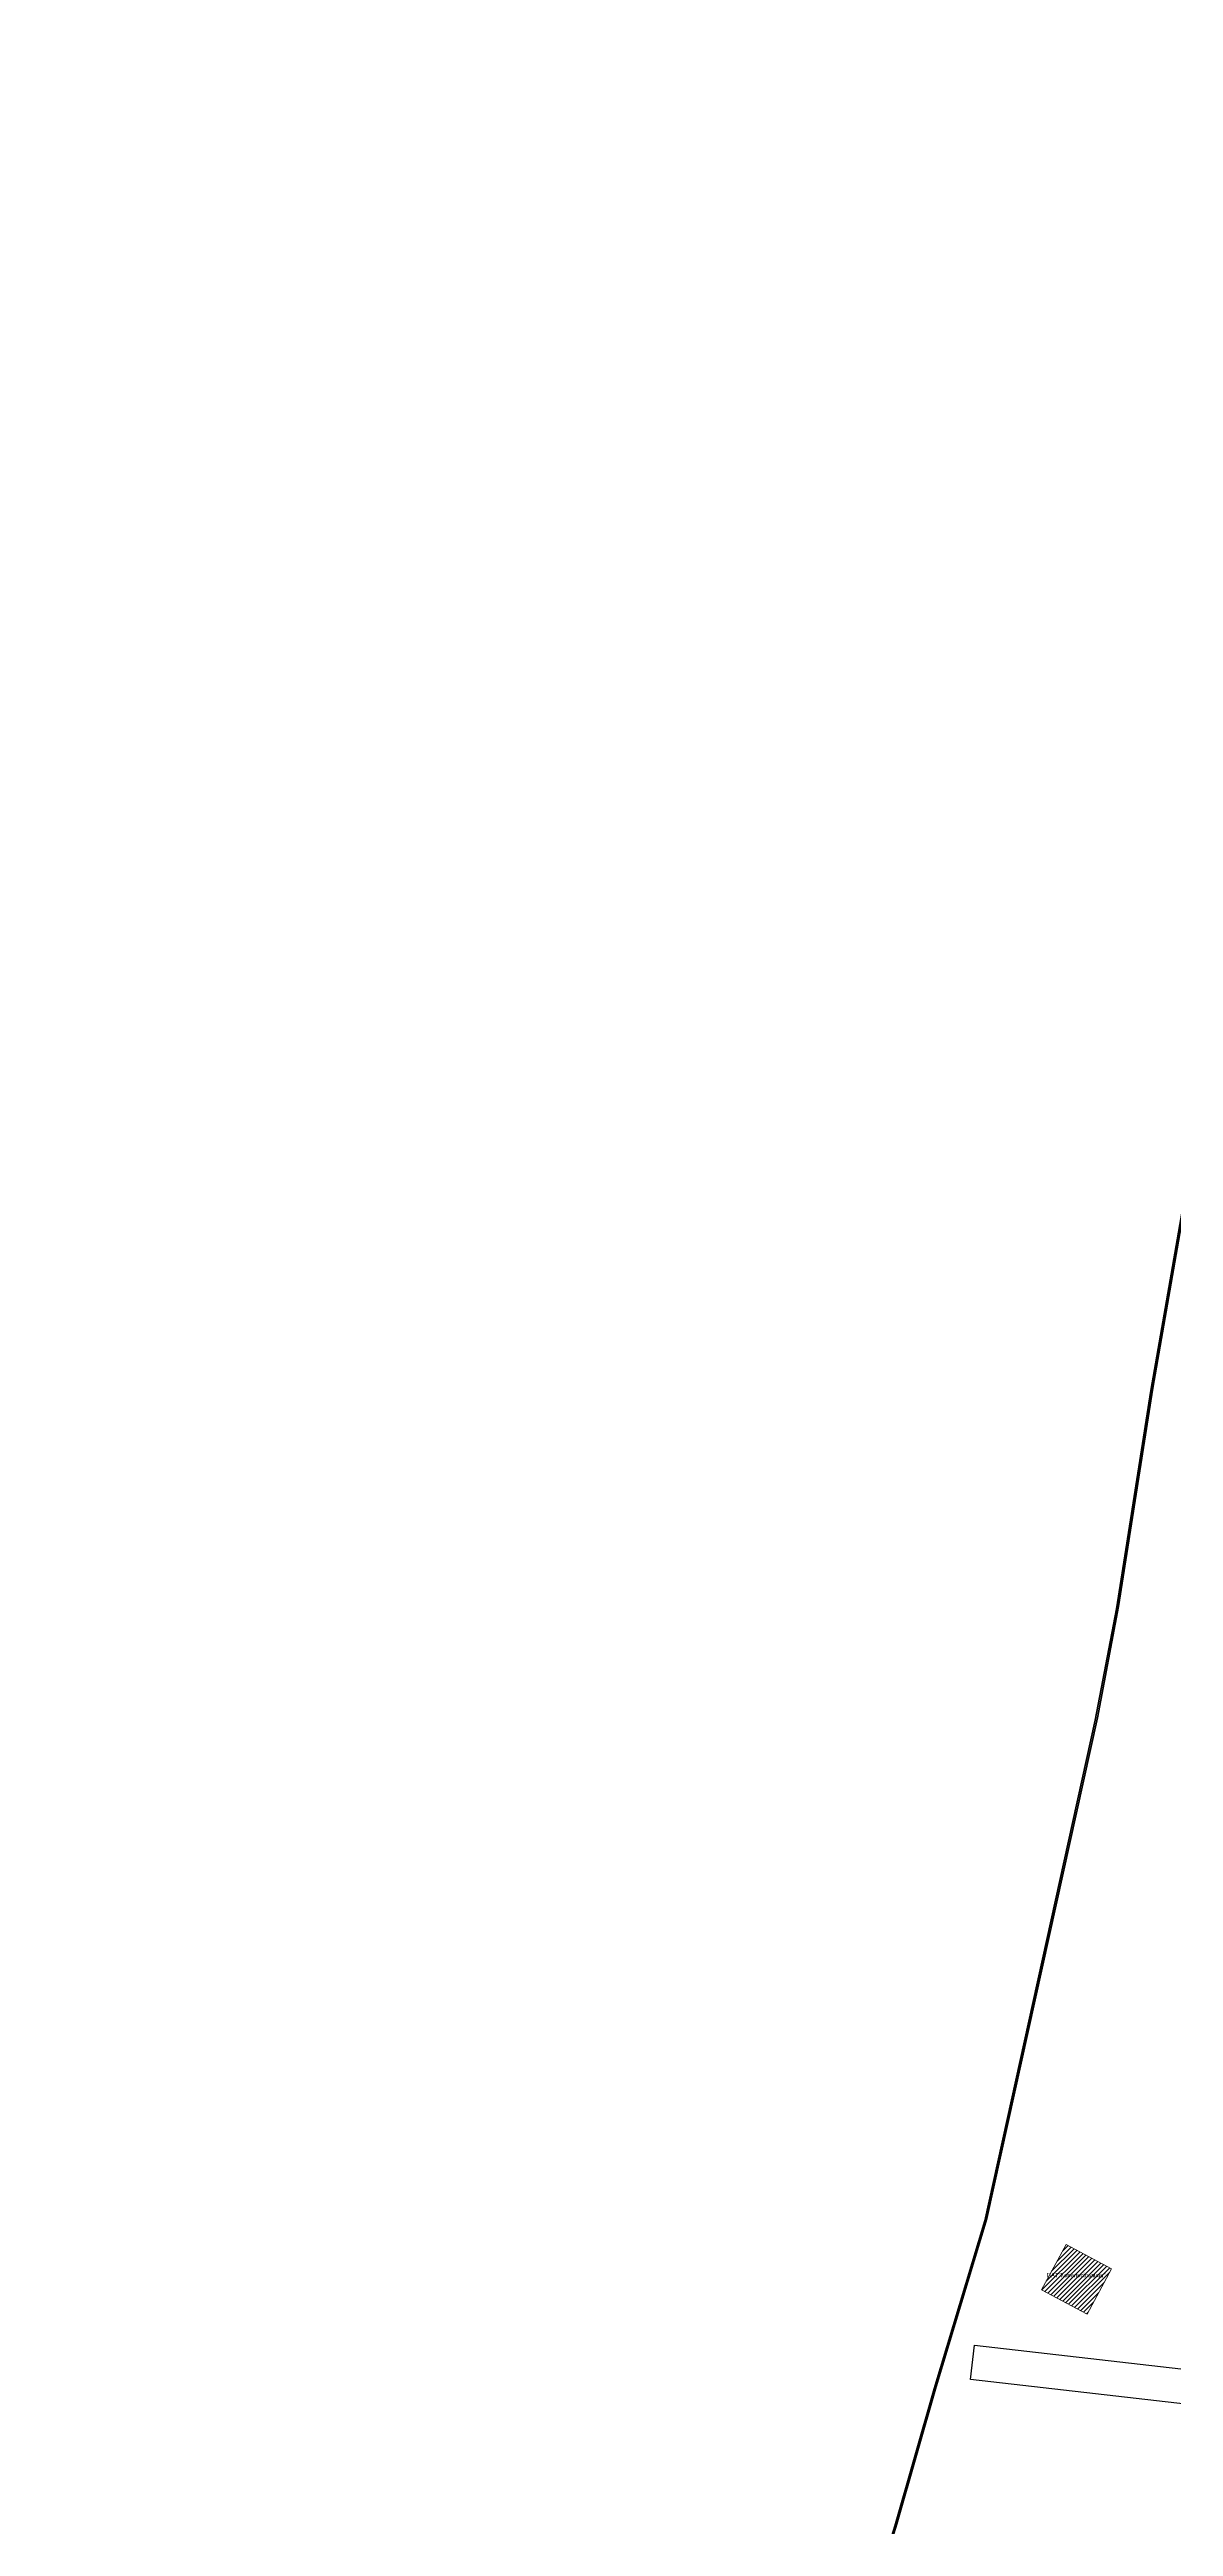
# Model space of a CAD drawing. Header units: millimetres. Extents: x 1379499 to 1411715, y 5652947 to 5671991.
# Drawn here: x 1398710 to 1400016, y 5656887 to 5659768 of the extents above; entities that cross this region are included whole.
import ezdxf
from ezdxf.enums import TextEntityAlignment as Align

# ---------------------------------------------------------------- set-up
doc = ezdxf.new("R2010")
doc.units = ezdxf.units.MM
for name, color, linetype in [('вулиці', 7, 'Continuous'), ('ВулНазва', 7, 'Continuous'), ('межа по генплану', 7, 'Continuous'), ('на область', 5, 'Continuous')]:
    doc.layers.add(name, color=color, linetype=linetype)
picture_1 = doc.add_image_def('image1.bmp', size_in_pixel=(3370, 2384))

msp = doc.modelspace()

# ---------------------------------------------------------------- hatches: boundary and pattern name
at = {"layer": 'вулиці', "lineweight": -2}
h = msp.add_hatch(dxfattribs=at)
h.set_pattern_fill('ANSI31', color=12, scale=30, style=0)
h.set_pattern_definition([(45, (19203.3615, -9190.9644), (-2.6516504294, 2.6516504294), [])])
h.paths.add_polyline_path([(1399863.1, 5657162.3), (1399915.9, 5657133.8), (1399944.4, 5657186.6), (1399891.6, 5657215.1)])
h.paths.add_polyline_path([(1399860.7, 5657175.8), (1399945.7, 5657175.8), (1399945.7, 5657183.3), (1399860.7, 5657183.3)], flags=9)

# ---------------------------------------------------------------- linework, layer by layer
at = {"layer": 'вулиці', "color": 7}
msp.add_lwpolyline([(1400146.6, 5657056.2), (1400343, 5657033.7), (1400464.3, 5657019.7), (1400544.1, 5657010.6), (1400629.4, 5657000.8), (1400700.8, 5656992.6), (1400694.5, 5656953.1), (1400624.9, 5656961), (1400539.5, 5656970.9), (1400459.8, 5656980), (1400338.4, 5656993.9), (1400142.1, 5657016.5), (1399780.6, 5657058), (1399785.2, 5657097.8), (1400146.6, 5657056.2)], close=True, dxfattribs=at)
at = {"layer": 'ВулНазва', "color": 7, "lineweight": 9}
msp.add_lwpolyline([(1399863.1, 5657162.3), (1399891.6, 5657215.1), (1399944.4, 5657186.6), (1399915.9, 5657133.8), (1399863.1, 5657162.3)], close=True, dxfattribs=at)
at = {"layer": 'межа по генплану', "color": 3, "lineweight": 70}
msp.add_lwpolyline([(1399661.8, 5656788.5), (1399692.5, 5656887.1), (1399738.1, 5657047.1), (1399797, 5657242.5), (1399925.5, 5657824.8), (1399950.2, 5657954.2), (1399990.2, 5658208.2), (1400095, 5658809.8), (1400119.3, 5658999.3), (1400047.1, 5659058.5), (1400109.8, 5659221.3), (1400057.5, 5659223.6), (1400177.2, 5659451.4), (1400252.9, 5659629), (1400266.3, 5659693.3), (1400262.4, 5659861.1)], dxfattribs=at)
at = {"layer": 'межа по генплану', "color": 5, "lineweight": 70}
msp.add_lwpolyline([(1399661.8, 5656788.5), (1399692.5, 5656887.1), (1399738.1, 5657047.1), (1399797, 5657242.5), (1399925.5, 5657824.8), (1399950.2, 5657954.2), (1399990.2, 5658208.2), (1400095, 5658809.8), (1400119.3, 5658999.3), (1400047.1, 5659058.5), (1400109.8, 5659221.3), (1400057.5, 5659223.6), (1400177.2, 5659451.4), (1400252.9, 5659629), (1400266.3, 5659693.3), (1400262.4, 5659861.1)], dxfattribs=at)
at = {"layer": 'межа по генплану', "color": 1, "lineweight": 70}
msp.add_lwpolyline([(1399664.2, 5656791.3), (1399694.9, 5656889.9), (1399740.5, 5657049.9), (1399799.4, 5657245.3), (1399927.9, 5657827.7), (1399952.6, 5657957), (1399992.6, 5658211), (1400097.4, 5658812.6), (1400121.7, 5659002.1), (1400049.5, 5659061.3), (1400112.3, 5659224.1), (1400059.9, 5659226.4), (1400179.6, 5659454.2), (1400255.3, 5659631.8), (1400268.7, 5659696.1), (1400264.8, 5659863.9)], dxfattribs=at)

# ---------------------------------------------------------------- texts
at = {"layer": 'ВулНазва', "color": 7, "lineweight": 9}
msp.add_text('ПАТ"Ковельсільмаш"', height=5, dxfattribs=at).set_placement((1399903.2, 5657179.5), align=Align.MIDDLE)

# ---------------------------------------------------------------- pictures from other files: only their frames are drawn
at = {"layer": 'на область', "color": 7, "lineweight": -2}
image = msp.add_image(picture_1, insert=(1395288.6, 5652947), size_in_units=(16426, 11620.1), dxfattribs=at)
image.dxf.flags = 7

doc.saveas('drawing.dxf')
